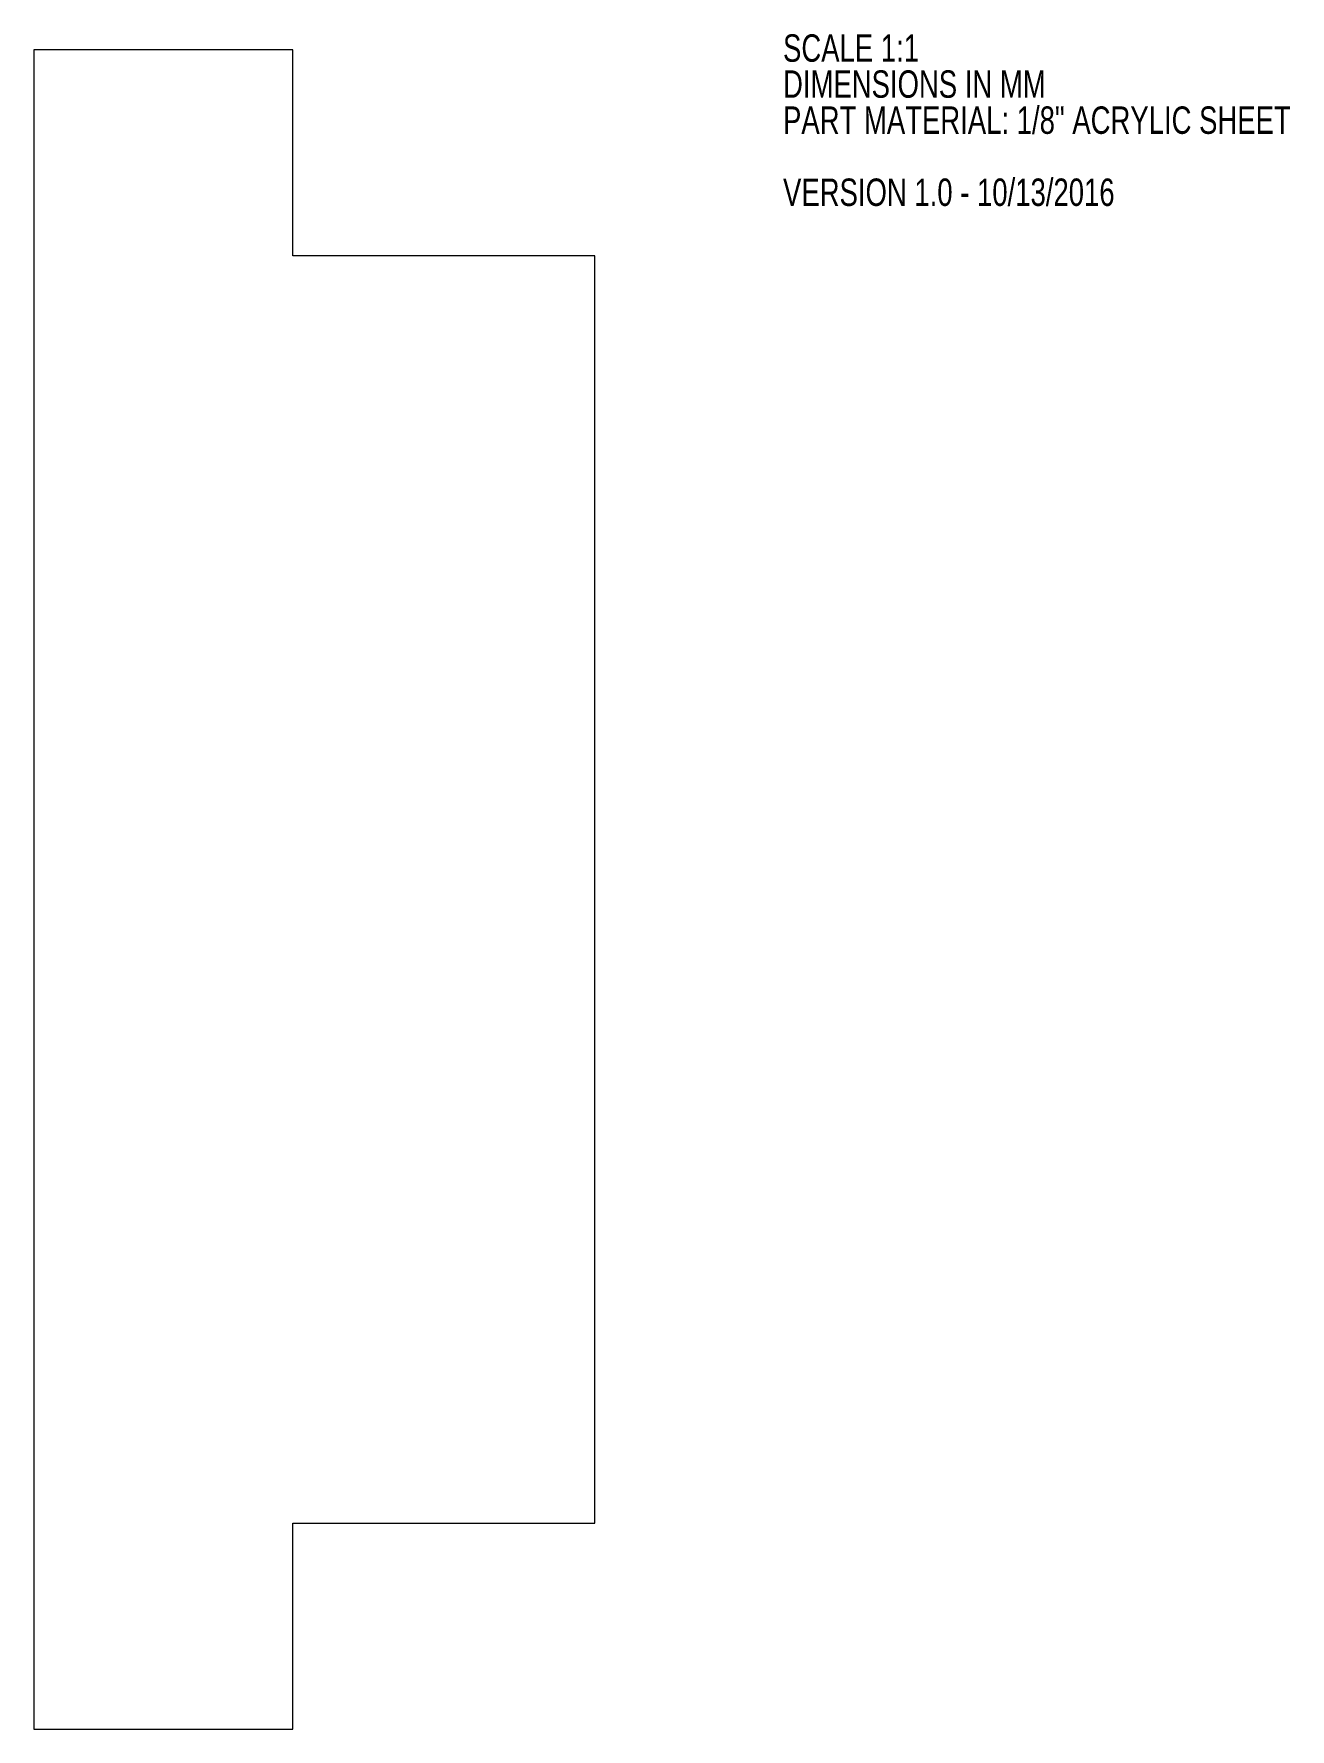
# Paper-space layout '1_8in Plastic' of a CAD drawing. Header units: millimetres. Extents: x 23 to 168, y 66 to 263.
import ezdxf

# ---------------------------------------------------------------- set-up
doc = ezdxf.new("R2010")
doc.units = ezdxf.units.MM
doc.styles.add('SLDTEXTSTYLE0', font='TXT', dxfattribs={"width": 0.75})

# ---------------------------------------------------------------- blocks, each defined once
blk = doc.blocks.new('SW_NOTE_4')
at = {"color": 0, "linetype": 'Continuous', "lineweight": 0, "char_height": 3.175, "attachment_point": 1, "style": 'SLDTEXTSTYLE0'}
for s, insert in [('SCALE 1:1', (0, 4.09)), ('DIMENSIONS IN MM', (0, -0.08)), ('PART MATERIAL: 1/8" ACRYLIC SHEET', (0, -4.26)), ('VERSION 1.0 - 10/13/2016', (0, -12.61))]:
    blk.add_mtext(s, dxfattribs=dict(at, insert=insert))

psp = doc.layouts.new('1_8in Plastic')

# ---------------------------------------------------------------- linework, layer by layer
at = {"color": 7, "linetype": 'Continuous', "lineweight": 15}
for p, q in [((52.6, 260.79), (22.6, 260.79)), ((22.6, 260.79), (22.6, 66.29)), ((52.6, 236.94), (52.6, 260.79)), ((87.6, 236.94), (52.6, 236.94)), ((87.6, 90.14), (87.6, 236.94)), ((52.6, 90.14), (87.6, 90.14)), ((52.6, 66.29), (52.6, 90.14)), ((22.6, 66.29), (52.6, 66.29))]:
    psp.add_line(p, q, dxfattribs=at)

# ---------------------------------------------------------------- block references
at = {"color": 7, "linetype": 'Continuous', "lineweight": 0}
psp.add_blockref('SW_NOTE_4', (109.39, 258.49), dxfattribs=at)

doc.saveas('drawing.dxf')
